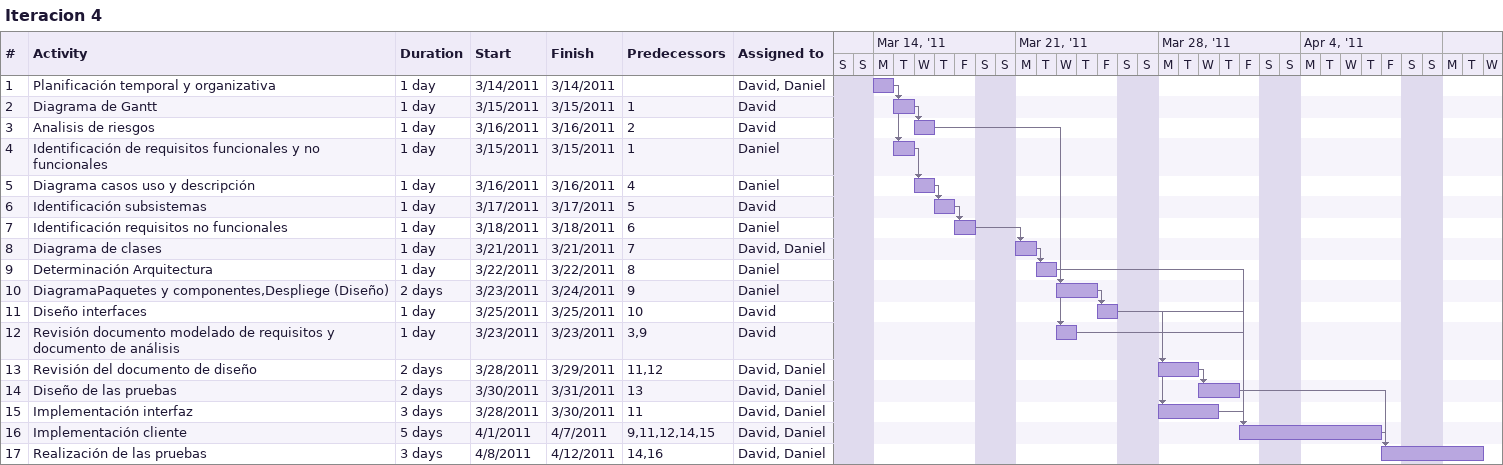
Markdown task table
Iteracion 4

| ID | Task | Duration | Start | Finish | Predecessors | Resources |
|---|---|---|---|---|---|---|
| 1 | Planificación temporal y organizativa | 1d | 2011-03-14 | 2011-03-14 |  | David, Daniel |
| 2 | Diagrama de Gantt | 1d | 2011-03-15 | 2011-03-15 | 1 | David |
| 3 | Analisis de riesgos | 1d | 2011-03-16 | 2011-03-16 | 2 | David |
| 4 | Identificación de requisitos funcionales y no funcionales | 1d | 2011-03-15 | 2011-03-15 | 1 | Daniel |
| 5 | Diagrama casos uso y descripción | 1d | 2011-03-16 | 2011-03-16 | 4 | Daniel |
| 6 | Identificación subsistemas | 1d | 2011-03-17 | 2011-03-17 | 5 | David |
| 7 | Identificación requisitos no funcionales | 1d | 2011-03-18 | 2011-03-18 | 6 | Daniel |
| 8 | Diagrama de clases | 1d | 2011-03-21 | 2011-03-21 | 7 | David, Daniel |
| 9 | Determinación Arquitectura | 1d | 2011-03-22 | 2011-03-22 | 8 | Daniel |
| 10 | DiagramaPaquetes y componentes,Despliege (Diseño) | 2d | 2011-03-23 | 2011-03-24 | 9 | Daniel |
| 11 | Diseño interfaces | 1d | 2011-03-25 | 2011-03-25 | 10 | David |
| 12 | Revisión documento modelado de requisitos y documento de análisis | 1d | 2011-03-23 | 2011-03-23 | 3, 9 | David |
| 13 | Revisión del documento de diseño | 2d | 2011-03-28 | 2011-03-29 | 11, 12 | David, Daniel |
| 14 | Diseño de las pruebas | 2d | 2011-03-30 | 2011-03-31 | 13 | David, Daniel |
| 15 | Implementación interfaz | 3d | 2011-03-28 | 2011-03-30 | 11 | David, Daniel |
| 16 | Implementación cliente | 5d | 2011-04-01 | 2011-04-07 | 9, 11, 12, 14, 15 | David, Daniel |
| 17 | Realización de las pruebas | 3d | 2011-04-08 | 2011-04-12 | 14, 16 | David, Daniel |
